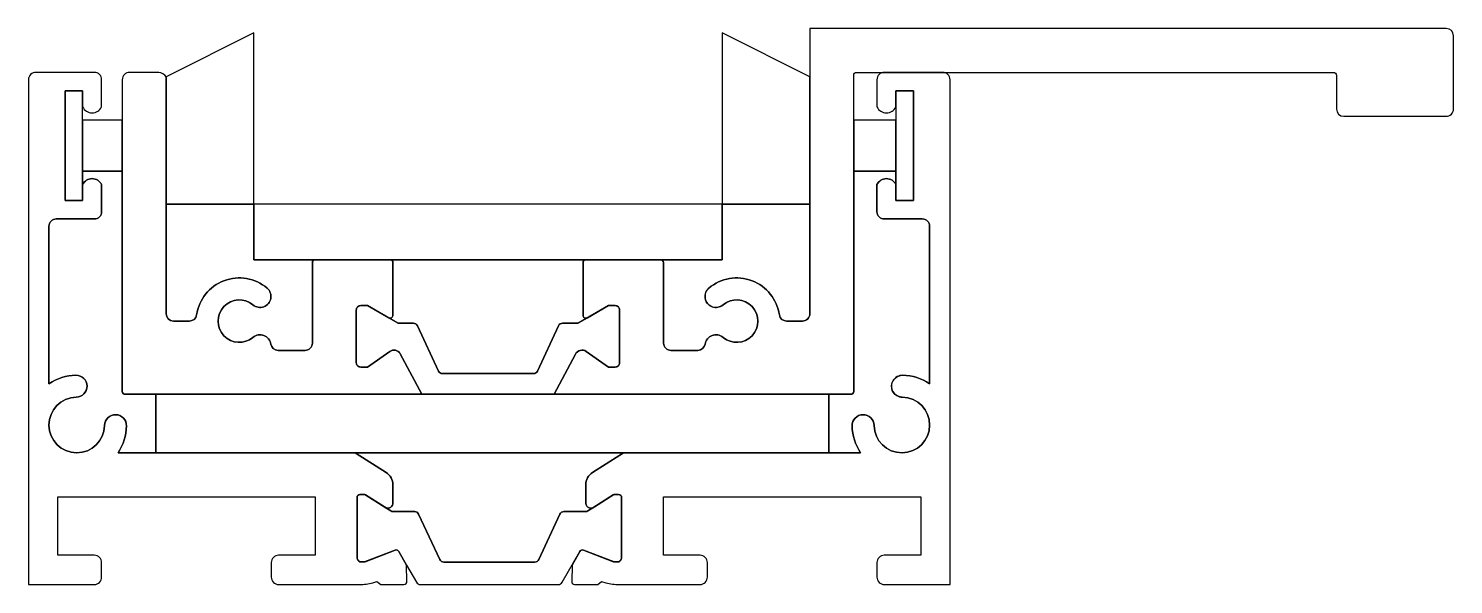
# Model space of a CAD drawing. Extents: x 0.1 to 97.5, y 0.1 to 38.1.
import ezdxf

# ---------------------------------------------------------------- set-up
doc = ezdxf.new("R2010")
doc.units = 0
doc.layers.get('0').update_dxf_attribs({"linetype": 'CONTINUOUS'})

msp = doc.modelspace()

# ---------------------------------------------------------------- linework, layer by layer
at = {"color": 32}
for points in [[(97.465, 37.572, 0.413859), (96.965, 38.071), (53.465, 38.071), (53.465, 34.771), (53.465, 26.071), (53.465, 18.571, -0.414215), (52.965, 18.071), (52.965, 18.071), (51.879, 18.071, -0.372229), (51.384, 18.498, 0.587487), (46.566, 20.328, 1), (47.532, 19.18, -2.14782), (47.532, 16.961, 0.586816), (46.307, 16.497, -0.371662), (45.813, 16.071), (43.965, 16.071, -0.414214), (43.465, 16.571), (43.465, 22.071, 0.425845), (43.257, 22.271), (38.157, 22.271, 0.402938), (37.965, 22.07), (37.965, 18.468, 0.587178), (38.268, 18.302), (39.704, 19.131), (40.165, 19.131, -0.414214), (40.465, 18.831), (40.465, 15.231, -0.414214), (40.165, 14.931), (39.704, 14.931), (38.183, 16, 0.463048), (37.445, 15.807), (35.994, 13.071), (56.265, 13.071, 0.414447), (56.465, 13.271), (56.465, 28.311), (56.465, 28.311), (56.465, 31.811), (56.465, 34.871, -0.414203), (56.665, 35.071), (56.665, 35.071), (89.265, 35.071, -0.414214), (89.465, 34.871), (89.465, 32.569, 0.413527), (89.965, 32.071), (96.965, 32.071, 0.414811), (97.465, 32.572)], [(25.9, 1.396), (25.359, 2.333, 0.370093), (25.113, 2.419), (23.029, 1.609), (22.814, 1.609, -0.414214), (22.514, 1.909), (22.514, 6.021, -0.414214), (22.714, 6.221), (23.049, 6.221), (24.476, 5.316, 0.563048), (24.964, 5.673), (24.964, 6.884, 0.256885), (24.499, 7.729), (22.456, 9.024, 0.142198), (22.295, 9.071), (6.175, 9.071, 0.144879), (6.755, 10.911, 1), (5.255, 10.937, -2.355852), (3.322, 12.87, 1), (3.296, 14.37, 0.144879), (1.455, 13.79), (1.455, 14.357), (1.455, 24.551, -0.414214), (1.955, 25.051), (4.555, 25.051, 0.414214), (5.055, 25.551), (5.055, 27.411, 0.615385), (3.755, 27.411), (3.755, 26.311), (2.555, 26.311), (2.555, 33.811), (3.755, 33.811), (3.755, 32.711, 0.615385), (5.055, 32.711), (5.055, 34.571, 0.414214), (4.555, 35.071), (0.555, 35.071, 0.414214), (0.055, 34.571), (0.055, 0.071), (4.555, 0.071, 0.414214), (5.055, 0.571), (5.055, 1.571, 0.414214), (4.555, 2.071), (2.055, 2.071), (2.055, 6.071), (19.647, 6.071), (19.647, 2.071), (17.147, 2.071, 0.414214), (16.647, 1.571), (16.647, 0.571, 0.414214), (17.147, 0.071), (22.675, 0.071, 0.066953), (23.6, 0.195), (23.876, 0.271), (24.146, 0.071), (25.722, 0.071, 0.43189), (25.922, 0.283)], [(15.399, 16.961, -2.14782), (15.399, 19.18, 1), (16.364, 20.328, 0.587487), (11.546, 18.498, -0.372229), (11.052, 18.071), (9.965, 18.071, -0.414212), (9.465, 18.571), (9.465, 26.071), (9.465, 34.771, 0.21132), (8.965, 35.071), (6.965, 35.071, 0.414361), (6.465, 34.57), (6.465, 31.811), (6.465, 31.811), (6.465, 28.311), (6.465, 13.27, 0.414557), (6.665, 13.071), (26.936, 13.071), (25.467, 15.842, 0.4395), (24.748, 16), (23.226, 14.931), (22.765, 14.931, -0.414214), (22.465, 15.231), (22.465, 18.831, -0.414214), (22.765, 19.131), (23.226, 19.131), (24.69, 18.286, 0.533922), (24.965, 18.472), (24.965, 22.071, 0.425579), (24.757, 22.271), (19.657, 22.271, 0.402677), (19.465, 22.071), (19.465, 16.571, -0.414214), (18.965, 16.071), (18.965, 16.071), (17.118, 16.071, -0.371662), (16.623, 16.497, 0.586816)], [(63.055, 34.571, 0.414214), (62.555, 35.071), (58.555, 35.071, 0.414214), (58.055, 34.571), (58.055, 32.711, 0.615385), (59.355, 32.711), (59.355, 33.811), (60.555, 33.811), (60.555, 26.311), (59.355, 26.311), (59.355, 27.411, 0.615385), (58.055, 27.411), (58.055, 25.551, 0.414214), (58.555, 25.051), (61.155, 25.051, -0.414214), (61.655, 24.551), (61.655, 14.357), (61.655, 13.79, 0.144879), (59.814, 14.37, 1), (59.788, 12.87, -2.355852), (57.855, 10.937, 1), (56.356, 10.911, 0.144879), (56.936, 9.071), (40.815, 9.071, 0.142198), (40.655, 9.024), (38.611, 7.729, 0.256885), (38.147, 6.884), (38.147, 5.611, 0.620136), (38.736, 5.381), (40.061, 6.221), (40.397, 6.221, -0.414214), (40.597, 6.021), (40.597, 1.909, -0.414214), (40.297, 1.609), (40.081, 1.609), (37.997, 2.419, 0.370093), (37.752, 2.333), (37.211, 1.396), (37.188, 0.267, 0.408253), (37.388, 0.071), (38.964, 0.071), (39.234, 0.271), (39.51, 0.195, 0.066953), (40.435, 0.071), (45.964, 0.071, 0.414214), (46.464, 0.571), (46.464, 1.571, 0.414214), (45.964, 2.071), (43.464, 2.071), (43.464, 6.071), (61.055, 6.071), (61.055, 2.071), (58.555, 2.071, 0.414214), (58.055, 1.571), (58.055, 0.571, 0.414214), (58.555, 0.071), (63.055, 0.071)], [(6.465, 28.311), (3.755, 28.311), (3.755, 27.411, -0.615385), (5.055, 27.411), (5.055, 25.551, -0.414214), (4.555, 25.051), (1.955, 25.051, 0.414214), (1.455, 24.551), (1.455, 14.357), (1.455, 13.79, -0.144879), (3.296, 14.37, -1), (3.322, 12.87, 2.355852), (5.255, 10.937, -1), (6.755, 10.911, -0.144879), (6.175, 9.071), (8.759, 9.071), (8.759, 13.071), (6.665, 13.071, -0.414557), (6.465, 13.27)], [(61.655, 24.551, 0.414214), (61.155, 25.051), (58.555, 25.051, -0.414214), (58.055, 25.551), (58.055, 27.411, -0.615385), (59.355, 27.411), (59.355, 28.311), (56.465, 28.311), (56.465, 13.271, -0.414447), (56.265, 13.071), (54.759, 13.071), (54.759, 9.071), (56.936, 9.071, -0.144879), (56.356, 10.911, -1), (57.855, 10.937, 2.355852), (59.788, 12.87, -1), (59.814, 14.37, -0.144879), (61.655, 13.79), (61.655, 14.357)], [(15.465, 26.071), (9.465, 26.071), (9.465, 18.571, 0.414212), (9.965, 18.071), (11.052, 18.071, 0.372229), (11.546, 18.498, -0.587487), (16.364, 20.328, -1), (15.399, 19.18, 2.14782), (15.399, 16.961, -0.586816), (16.623, 16.497, 0.371662), (17.118, 16.071), (18.965, 16.071, 0.414214), (19.465, 16.571), (19.465, 22.071, -0.402677), (19.657, 22.271), (15.465, 22.271)], [(47.465, 26.071), (47.465, 22.271), (43.257, 22.271, -0.425845), (43.465, 22.071), (43.465, 16.571, 0.414214), (43.965, 16.071), (45.813, 16.071, 0.371662), (46.307, 16.497, -0.586816), (47.532, 16.961, 2.14782), (47.532, 19.18, -1), (46.566, 20.328, -0.587487), (51.384, 18.498, 0.372229), (51.879, 18.071), (52.965, 18.071, 0.414214), (53.465, 18.571), (53.465, 26.071)], [(36.294, 17.758, -0.291473), (36.566, 17.931), (37.595, 17.931, 0.131652), (37.653, 17.947), (38.268, 18.302, -0.587178), (37.965, 18.468), (37.965, 22.07, -0.402938), (38.157, 22.271), (24.757, 22.271, -0.425579), (24.965, 22.071), (24.965, 18.472, -0.533922), (24.69, 18.286), (25.278, 17.947, 0.131652), (25.335, 17.931), (26.364, 17.931, -0.291473), (26.636, 17.758), (28.083, 14.654, 0.291473), (28.355, 14.481), (34.575, 14.481, 0.291473), (34.847, 14.654)], [(37.445, 15.807, -0.463048), (38.183, 16), (39.704, 14.931), (40.165, 14.931, 0.414214), (40.465, 15.231), (40.465, 18.831, 0.414214), (40.165, 19.131), (39.704, 19.131), (37.626, 17.931), (36.566, 17.931, 0.291473), (36.294, 17.758), (34.847, 14.654, -0.291473), (34.575, 14.481), (28.355, 14.481, -0.291473), (28.083, 14.654), (26.636, 17.758, 0.291473), (26.364, 17.931), (25.304, 17.931), (23.226, 19.131), (22.765, 19.131, 0.414214), (22.465, 18.831), (22.465, 15.231, 0.414214), (22.765, 14.931), (23.226, 14.931), (24.748, 16, -0.4395), (25.467, 15.842), (26.936, 13.071), (35.994, 13.071)], [(38.147, 6.884, -0.256885), (38.611, 7.729), (40.728, 9.071), (22.295, 9.071, -0.142198), (22.456, 9.024), (24.499, 7.729, -0.256885), (24.964, 6.884), (24.964, 5.673, -0.563048), (24.476, 5.316), (24.82, 5.098, 0.142198), (24.981, 5.051), (26.454, 5.051, -0.291473), (26.726, 4.878), (28.173, 1.775, 0.291473), (28.445, 1.601), (34.665, 1.601, 0.291473), (34.937, 1.775), (36.384, 4.878, -0.291473), (36.656, 5.051), (38.13, 5.051, 0.142198), (38.29, 5.098), (38.736, 5.381, -0.620136), (38.147, 5.611)], [(37.752, 2.333, -0.370093), (37.997, 2.419), (40.046, 1.623, 0.197908), (40.198, 1.626, 0.516007), (40.597, 1.909), (40.597, 6.021, 0.414214), (40.397, 6.221), (40.119, 6.221, 0.142198), (40.012, 6.19), (38.634, 5.316), (38.29, 5.098, -0.142198), (38.13, 5.051), (36.656, 5.051, 0.291473), (36.384, 4.878), (34.937, 1.775, -0.291473), (34.665, 1.601), (28.445, 1.601, -0.291473), (28.173, 1.775), (26.726, 4.878, 0.291473), (26.454, 5.051), (24.981, 5.051, -0.142198), (24.82, 5.098), (23.098, 6.19, 0.142198), (22.991, 6.221), (22.714, 6.221, 0.414214), (22.514, 6.021), (22.514, 1.909, 0.516007), (22.912, 1.626, 0.197908), (23.064, 1.623), (25.113, 2.419, -0.370093), (25.359, 2.333), (25.9, 1.396), (26.578, 0.221, 0.267949), (26.838, 0.071), (36.272, 0.071, 0.267949), (36.532, 0.221)]]:
    msp.add_lwpolyline(points, format="xyb", close=True, dxfattribs=at)
for points in [[(15.465, 37.771), (9.465, 34.771), (9.465, 26.071), (15.465, 26.071)], [(53.465, 34.771), (47.465, 37.782), (47.465, 26.071), (53.465, 26.071)], [(3.755, 33.811), (2.555, 33.811), (2.555, 26.311), (3.755, 26.311)], [(60.555, 33.811), (59.355, 33.811), (59.355, 32.711), (59.355, 26.311), (60.555, 26.311)], [(6.465, 31.811), (3.755, 31.811), (3.755, 28.311), (6.465, 28.311)], [(59.355, 31.811), (56.465, 31.811), (56.465, 28.311), (59.355, 28.311)], [(47.465, 26.071), (15.465, 26.071), (15.465, 22.271), (47.465, 22.271)], [(54.759, 13.071), (8.759, 13.071), (8.759, 9.071), (22.295, 9.071), (40.815, 9.071), (54.759, 9.071)]]:
    msp.add_lwpolyline(points, close=True, dxfattribs=at)

doc.saveas('drawing.dxf')
